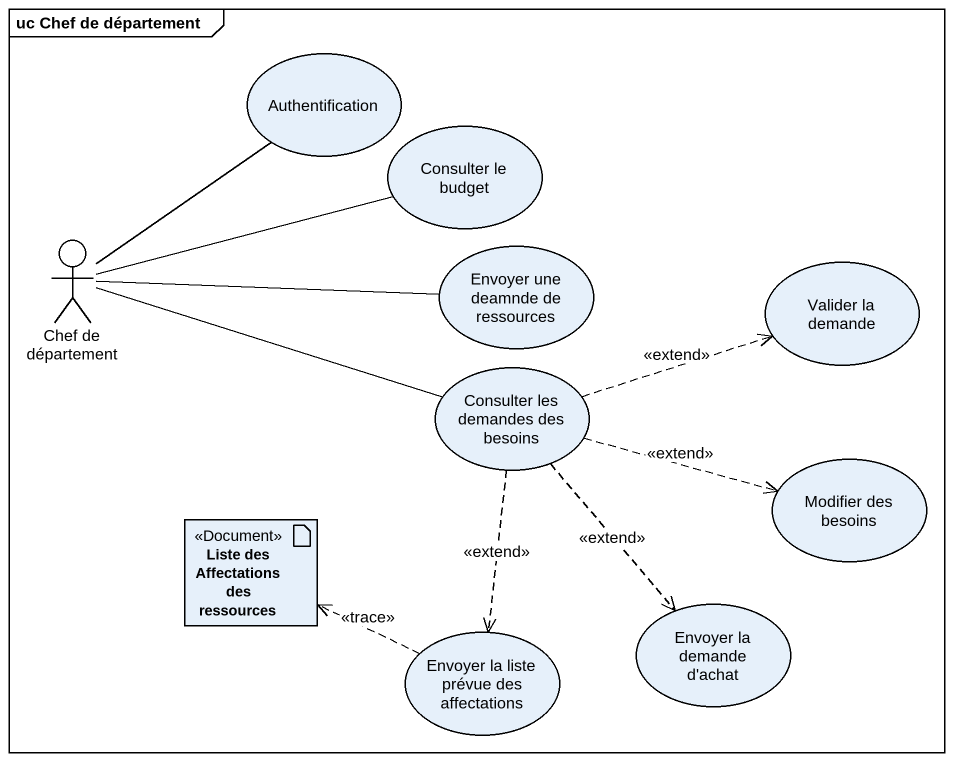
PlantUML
@startuml
mainframe uc Chef de département
usecase Authentification
usecase "Consulter le budget" as Consulter_le_budget
actor "Chef de département" as Chef_de_département
usecase "Envoyer une deamnde de ressources" as Envoyer_une_deamnde_de
usecase "Valider la demande" as Valider_la_demande
usecase "Consulter les demandes des besoins" as Consulter_les_demandes_des
usecase "Modifier des besoins" as Modifier_des_besoins
artifact "Liste des Affectations des ressources" as Liste_des_Affectations_des <<Document>>
usecase "Envoyer la liste prévue des affectations" as Envoyer_la_liste_prévue_des
usecase "Envoyer la demande d'achat" as Envoyer_la_demande_d_achat
Chef_de_département -up- Authentification
Chef_de_département -right- Consulter_le_budget
Chef_de_département -right- Envoyer_une_deamnde_de
Chef_de_département -right- Consulter_les_demandes_des
Consulter_les_demandes_des .right.> Valider_la_demande : <<extend>>
Consulter_les_demandes_des .right.> Modifier_des_besoins : <<extend>>
Consulter_les_demandes_des ..> Envoyer_la_liste_prévue_des : <<extend>>
Consulter_les_demandes_des ..> Envoyer_la_demande_d_achat : <<extend>>
Envoyer_la_liste_prévue_des .left.> Liste_des_Affectations_des : <<trace>>
@enduml
